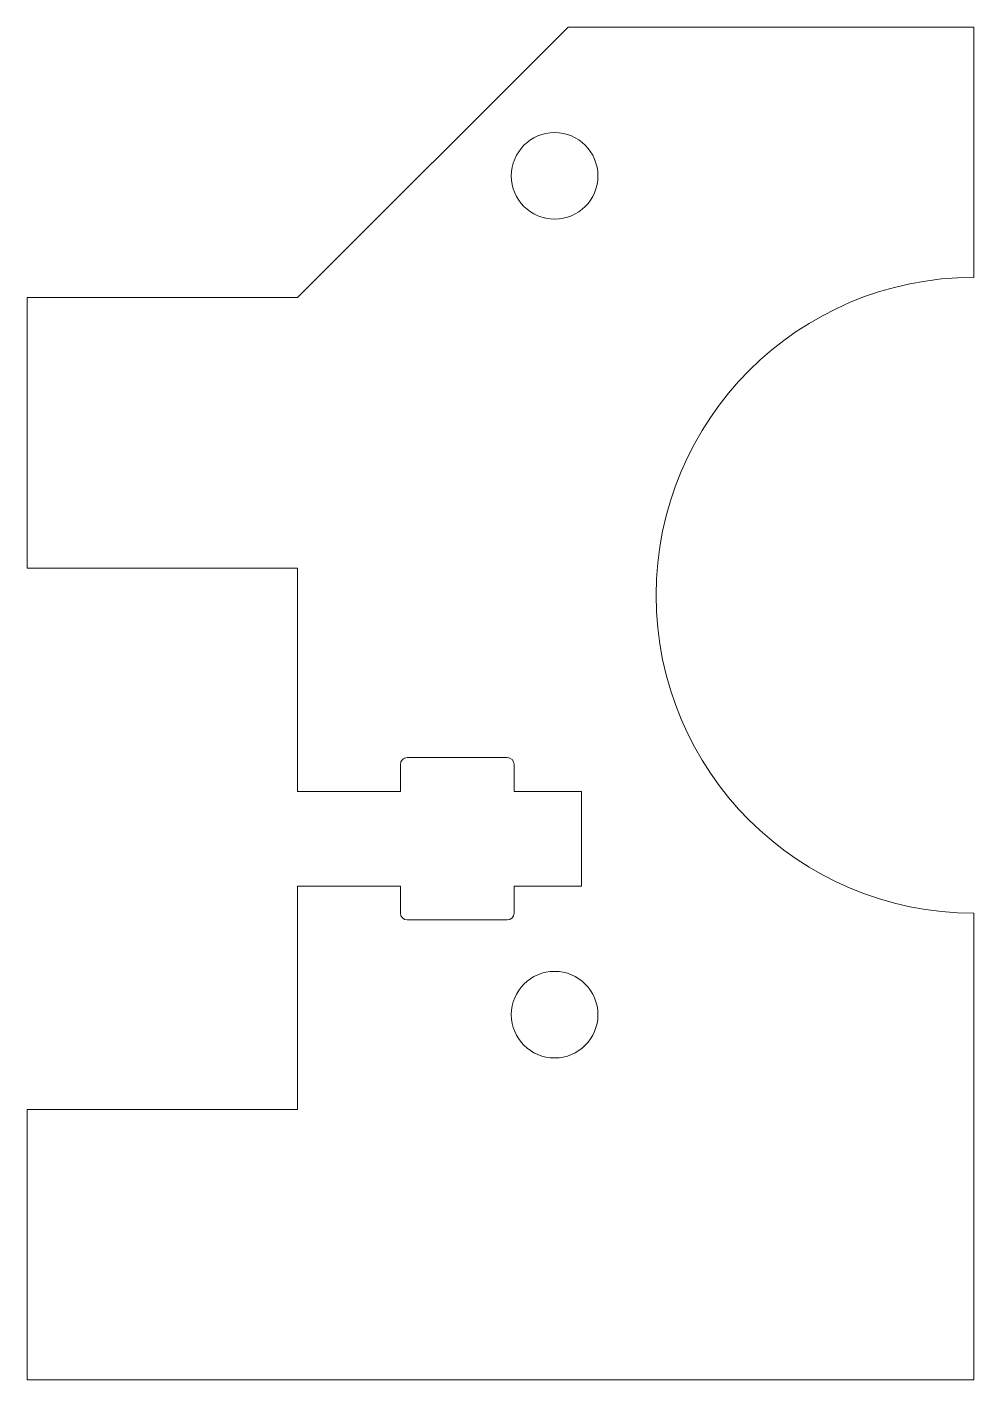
# Model space of a CAD drawing. Header units: millimetres. Extents: x -10 to 25, y -50 to 0.
import ezdxf

# ---------------------------------------------------------------- set-up
doc = ezdxf.new("R2010")
doc.units = ezdxf.units.MM

msp = doc.modelspace()

# ---------------------------------------------------------------- linework, layer by layer
at = {"color": 7, "linetype": 'Continuous', "lineweight": 15}
for p, q in [((0, -10), (10, 0)), ((25, 0), (10, 0)), ((25, -9.25), (25, 0)), ((0, -10), (-10, -10)), ((-10, -10), (-10, -20)), ((-10, -20), (0, -20)), ((0, -20), (0, -28.25)), ((7.75, -27), (4.05, -27)), ((3.8, -27.25), (3.8, -28.25)), ((8, -28.25), (8, -27.25)), ((3.8, -28.25), (0, -28.25)), ((10.5, -28.25), (8, -28.25)), ((10.5, -31.75), (10.5, -28.25)), ((0, -31.75), (3.8, -31.75)), ((0, -31.75), (0, -40)), ((3.8, -31.75), (3.8, -32.75)), ((8, -31.75), (10.5, -31.75)), ((8, -32.75), (8, -31.75)), ((4.05, -33), (7.75, -33)), ((25, -50), (25, -32.75)), ((0, -40), (-10, -40)), ((-10, -40), (-10, -50)), ((-10, -50), (25, -50))]:
    msp.add_line(p, q, dxfattribs=at)
for centre in [(9.5, -5.5), (9.5, -36.5)]:
    msp.add_circle(centre, 1.6, dxfattribs=at)
for centre, radius, start, end in [((25, -21), 11.75, 90, 270), ((4.05, -27.25), 0.25, 90, 180), ((7.75, -27.25), 0.25, 0, 90), ((4.05, -32.75), 0.25, 180, 270), ((7.75, -32.75), 0.25, 270, 0)]:
    msp.add_arc(centre, radius, start, end, dxfattribs=at)

doc.saveas('drawing.dxf')
